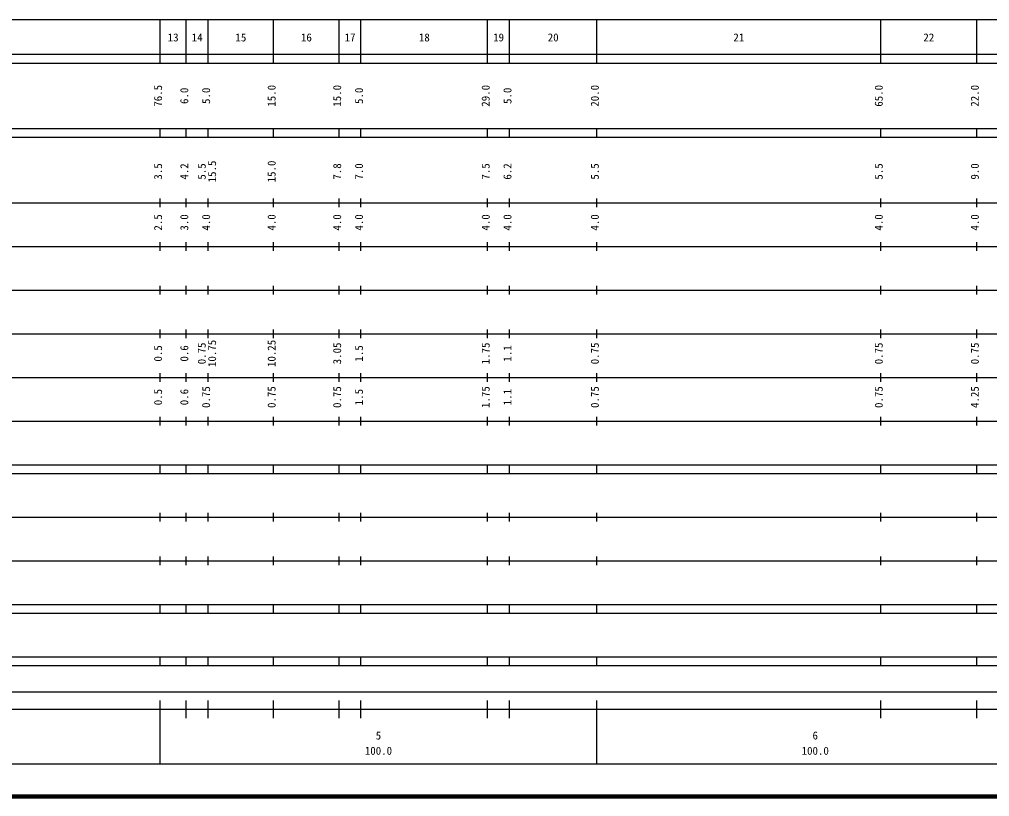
# Model space of a CAD drawing. Units: millimetres on the paper, enlarged 1000 times. Extents: x 40000 to 680000, y 20000 to 380000.
# Drawn here: x 235794 to 457919, y 20000 to 198000 of the extents above; entities that cross this region are included whole.
import ezdxf
from ezdxf.enums import TextEntityAlignment as Align

# ---------------------------------------------------------------- set-up
doc = ezdxf.new("R2010")
doc.units = ezdxf.units.MM
doc.header["$LTSCALE"] = 1000
doc.layers.add('M-TTL', color=2, linetype='Continuous', lineweight=140)
doc.layers.add('M-TTL-BAND', color=7, linetype='Continuous', lineweight=25)
doc.styles.add('ＭＳ ゴシック', font='')
doc.styles.get('ＭＳ ゴシック').set_extended_font_data('MS Gothic')

msp = doc.modelspace()

# ---------------------------------------------------------------- linework, layer by layer
at = {"layer": 'M-TTL'}
msp.add_line((40000, 20000), (680000, 20000), dxfattribs=at)
at = {"layer": 'M-TTL-BAND'}
for p, q in [((68000, 198000), (579000, 198000)), ((268000, 188000), (268000, 198000)), ((274000, 188000), (274000, 198000)), ((279000, 188000), (279000, 198000)), ((294000, 188000), (294000, 198000)), ((309000, 188000), (309000, 198000)), ((314000, 188000), (314000, 198000)), ((343000, 188000), (343000, 198000)), ((348000, 188000), (348000, 198000)), ((368000, 188000), (368000, 198000)), ((433000, 188000), (433000, 198000)), ((455000, 188000), (455000, 198000)), ((40000, 190000), (579000, 190000)), ((40000, 188000), (579000, 188000)), ((40000, 173000), (579000, 173000)), ((268000, 171000), (268000, 173000)), ((274000, 171000), (274000, 173000)), ((279000, 171000), (279000, 173000)), ((294000, 171000), (294000, 173000)), ((309000, 171000), (309000, 173000)), ((314000, 171000), (314000, 173000)), ((343000, 171000), (343000, 173000)), ((348000, 171000), (348000, 173000)), ((368000, 171000), (368000, 173000)), ((433000, 171000), (433000, 173000)), ((455000, 171000), (455000, 173000)), ((40000, 171000), (579000, 171000)), ((40000, 156000), (579000, 156000)), ((268000, 155000), (268000, 157000)), ((274000, 155000), (274000, 157000)), ((279000, 155000), (279000, 157000)), ((294000, 155000), (294000, 157000)), ((309000, 155000), (309000, 157000)), ((314000, 155000), (314000, 157000)), ((343000, 155000), (343000, 157000)), ((348000, 155000), (348000, 157000)), ((368000, 155000), (368000, 157000)), ((433000, 155000), (433000, 157000)), ((455000, 155000), (455000, 157000)), ((268000, 145000), (268000, 147000)), ((274000, 145000), (274000, 147000)), ((279000, 145000), (279000, 147000)), ((294000, 145000), (294000, 147000)), ((309000, 145000), (309000, 147000)), ((314000, 145000), (314000, 147000)), ((343000, 145000), (343000, 147000)), ((348000, 145000), (348000, 147000)), ((368000, 145000), (368000, 147000)), ((433000, 145000), (433000, 147000)), ((455000, 145000), (455000, 147000)), ((46000, 146000), (579000, 146000)), ((52000, 136000), (579000, 136000)), ((268000, 135000), (268000, 137000)), ((274000, 135000), (274000, 137000)), ((279000, 135000), (279000, 137000)), ((294000, 135000), (294000, 137000)), ((309000, 135000), (309000, 137000)), ((314000, 135000), (314000, 137000)), ((343000, 135000), (343000, 137000)), ((348000, 135000), (348000, 137000)), ((368000, 135000), (368000, 137000)), ((433000, 135000), (433000, 137000)), ((455000, 135000), (455000, 137000)), ((268000, 125000), (268000, 127000)), ((274000, 125000), (274000, 127000)), ((279000, 125000), (279000, 127000)), ((294000, 125000), (294000, 127000)), ((309000, 125000), (309000, 127000)), ((314000, 125000), (314000, 127000)), ((343000, 125000), (343000, 127000)), ((348000, 125000), (348000, 127000)), ((368000, 125000), (368000, 127000)), ((433000, 125000), (433000, 127000)), ((455000, 125000), (455000, 127000)), ((46000, 126000), (579000, 126000)), ((52000, 116000), (579000, 116000)), ((268000, 115000), (268000, 117000)), ((274000, 115000), (274000, 117000)), ((279000, 115000), (279000, 117000)), ((294000, 115000), (294000, 117000)), ((309000, 115000), (309000, 117000)), ((314000, 115000), (314000, 117000)), ((343000, 115000), (343000, 117000)), ((348000, 115000), (348000, 117000)), ((368000, 115000), (368000, 117000)), ((433000, 115000), (433000, 117000)), ((455000, 115000), (455000, 117000)), ((268000, 105000), (268000, 107000)), ((274000, 105000), (274000, 107000)), ((279000, 105000), (279000, 107000)), ((294000, 105000), (294000, 107000)), ((309000, 105000), (309000, 107000)), ((314000, 105000), (314000, 107000)), ((343000, 105000), (343000, 107000)), ((348000, 105000), (348000, 107000)), ((368000, 105000), (368000, 107000)), ((433000, 105000), (433000, 107000)), ((455000, 105000), (455000, 107000)), ((46000, 106000), (579000, 106000)), ((40000, 96000), (579000, 96000)), ((268000, 94000), (268000, 96000)), ((274000, 94000), (274000, 96000)), ((279000, 94000), (279000, 96000)), ((294000, 94000), (294000, 96000)), ((309000, 94000), (309000, 96000)), ((314000, 94000), (314000, 96000)), ((343000, 94000), (343000, 96000)), ((348000, 94000), (348000, 96000)), ((368000, 94000), (368000, 96000)), ((433000, 94000), (433000, 96000)), ((455000, 94000), (455000, 96000)), ((40000, 94000), (579000, 94000)), ((268000, 83000), (268000, 85000)), ((274000, 83000), (274000, 85000)), ((279000, 83000), (279000, 85000)), ((294000, 83000), (294000, 85000)), ((309000, 83000), (309000, 85000)), ((314000, 83000), (314000, 85000)), ((343000, 83000), (343000, 85000)), ((348000, 83000), (348000, 85000)), ((368000, 83000), (368000, 85000)), ((433000, 83000), (433000, 85000)), ((455000, 83000), (455000, 85000)), ((49000, 84000), (579000, 84000)), ((40000, 74000), (579000, 74000)), ((268000, 73000), (268000, 75000)), ((274000, 73000), (274000, 75000)), ((279000, 73000), (279000, 75000)), ((294000, 73000), (294000, 75000)), ((309000, 73000), (309000, 75000)), ((314000, 73000), (314000, 75000)), ((343000, 73000), (343000, 75000)), ((348000, 73000), (348000, 75000)), ((368000, 73000), (368000, 75000)), ((433000, 73000), (433000, 75000)), ((455000, 73000), (455000, 75000)), ((40000, 64000), (579000, 64000)), ((268000, 62000), (268000, 64000)), ((274000, 62000), (274000, 64000)), ((279000, 62000), (279000, 64000)), ((294000, 62000), (294000, 64000)), ((309000, 62000), (309000, 64000)), ((314000, 62000), (314000, 64000)), ((343000, 62000), (343000, 64000)), ((348000, 62000), (348000, 64000)), ((368000, 62000), (368000, 64000)), ((433000, 62000), (433000, 64000)), ((455000, 62000), (455000, 64000)), ((40000, 62000), (579000, 62000)), ((40000, 52000), (579000, 52000)), ((268000, 50000), (268000, 52000)), ((274000, 50000), (274000, 52000)), ((279000, 50000), (279000, 52000)), ((294000, 50000), (294000, 52000)), ((309000, 50000), (309000, 52000)), ((314000, 50000), (314000, 52000)), ((343000, 50000), (343000, 52000)), ((348000, 50000), (348000, 52000)), ((368000, 50000), (368000, 52000)), ((433000, 50000), (433000, 52000)), ((455000, 50000), (455000, 52000)), ((40000, 50000), (579000, 50000)), ((71000, 44000), (565000, 44000)), ((40000, 40000), (579000, 40000)), ((268000, 27500), (268000, 42000)), ((274000, 38000), (274000, 42000)), ((279000, 38000), (279000, 42000)), ((294000, 38000), (294000, 42000)), ((309000, 38000), (309000, 42000)), ((314000, 38000), (314000, 42000)), ((343000, 38000), (343000, 42000)), ((348000, 38000), (348000, 42000)), ((368000, 27500), (368000, 42000)), ((433000, 38000), (433000, 42000)), ((455000, 38000), (455000, 42000)), ((68000, 27500), (579000, 27500))]:
    msp.add_line(p, q, dxfattribs=at)

# ---------------------------------------------------------------- texts
at = {"layer": 'M-TTL-BAND', "style": 'ＭＳ ゴシック'}
for s, p in [('13', (271000, 192405)), ('14', (276500, 192405)), ('15', (286500, 192405)), ('16', (301500, 192405)), ('17', (311500, 192405)), ('18', (328500, 192405)), ('19', (345500, 192405)), ('20', (358000, 192405)), ('21', (400500, 192405)), ('22', (444000, 192405)), ('5', (318000, 32523)), ('6', (418000, 32523)), ('100.0', (318000, 29033)), ('100.0', (418000, 29033))]:
    msp.add_text(s, height=1833, dxfattribs=at).set_placement(p, align=Align.BOTTOM_CENTER)
for s, p in [('76.5', (269000, 180500)), ('6.0', (275000, 180500)), ('5.0', (280000, 180500)), ('15.0', (295000, 180500)), ('15.0', (310000, 180500)), ('5.0', (315000, 180500)), ('29.0', (344000, 180500)), ('5.0', (349000, 180500)), ('20.0', (369000, 180500)), ('65.0', (434000, 180500)), ('22.0', (456000, 180500)), ('3.5', (269000, 163174)), ('4.2', (275000, 163174)), ('5.5', (279000, 163174)), ('15.5', (281370, 163174)), ('15.0', (295000, 163174)), ('7.8', (310000, 163174)), ('7.0', (315000, 163174)), ('7.5', (344000, 163174)), ('6.2', (349000, 163174)), ('5.5', (369000, 163174)), ('5.5', (434000, 163174)), ('9.0', (456000, 163174)), ('2.5', (269000, 151500)), ('3.0', (275000, 151500)), ('4.0', (280000, 151500)), ('4.0', (295000, 151500)), ('4.0', (310000, 151500)), ('4.0', (315000, 151500)), ('4.0', (344000, 151500)), ('4.0', (349000, 151500)), ('4.0', (369000, 151500)), ('4.0', (434000, 151500)), ('4.0', (456000, 151500)), ('10.75', (281370, 121500)), ('10.25', (295000, 121500)), ('0.5', (269000, 121500)), ('0.6', (275000, 121500)), ('0.75', (279000, 121500)), ('3.05', (310000, 121500)), ('1.5', (315000, 121500)), ('1.75', (344000, 121500)), ('1.1', (349000, 121500)), ('0.75', (369000, 121500)), ('0.75', (434000, 121500)), ('0.75', (456000, 121500)), ('0.75', (280000, 111500)), ('0.75', (295000, 111500)), ('0.75', (310000, 111500)), ('1.75', (344000, 111500)), ('0.75', (369000, 111500)), ('0.75', (434000, 111500)), ('4.25', (456000, 111500)), ('0.5', (269000, 111500)), ('0.6', (275000, 111500)), ('1.5', (315000, 111500)), ('1.1', (349000, 111500))]:
    msp.add_text(s, height=1833, rotation=90, dxfattribs=at).set_placement(p, align=Align.BOTTOM_CENTER)

doc.saveas('drawing.dxf')
